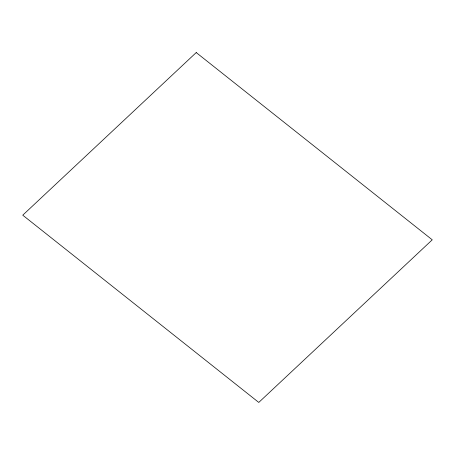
<?xml version="1.0" encoding="UTF-8"?>
<svg xmlns="http://www.w3.org/2000/svg" width="455" height="455" viewBox="0 0 455 455"><rect width="100%" height="100%" fill="white"/><g stroke="black" fill="none" stroke-linecap="round" stroke-linejoin="round"><path stroke-width="0.68" d="M196.224 52.564L22.75 215.181L258.776 402.436L432.25 239.819L196.224 52.564"/></g></svg>
